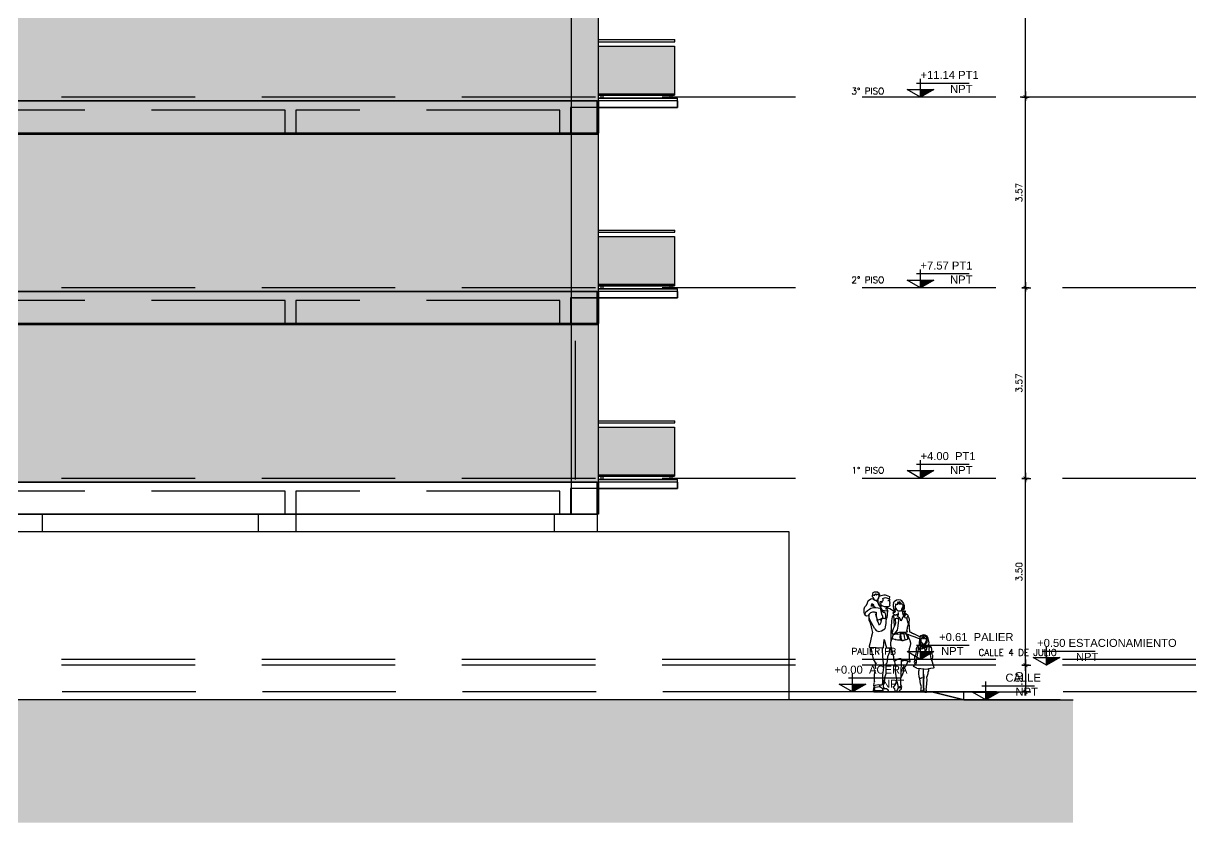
# Model space of a CAD drawing. Header units: metres. Extents: x 126 to 596, y -539 to -70.
# Drawn here: x 207.87 to 229.85, y -399.54 to -384.57 of the extents above; entities that cross this region are included whole.
import ezdxf
from ezdxf.enums import TextEntityAlignment as Align

# ---------------------------------------------------------------- set-up
doc = ezdxf.new("R2010")
doc.units = ezdxf.units.M
doc.header["$LTSCALE"] = 10
for name, pattern in [('CENTRO', [2, 1.25, -0.25, 0.25, -0.25]), ('DASHED2', [0.375, 0.25, -0.125]), ('HIDDEN', [0.375, 0.25, -0.125])]:
    doc.linetypes.add(name, pattern=pattern)
for name, color, linetype in [('-SAN 8', 8, 'CENTRO'), ('01', 1, 'Continuous'), ('02', 2, 'Continuous'), ('3', 3, 'Continuous'), ('A- Estructura', 5, 'Continuous'), ('A-Aberturas', 2, 'Continuous'), ('A-Autos', 254, 'Continuous'), ('A-Mampostería', 6, 'Continuous'), ('A-NIVELES', 1, 'Continuous'), ('A-Pisos', 1, 'Continuous'), ('Dr Ejes en bloque', 4, 'Continuous'), ('Fachada 02', 2, 'Continuous'), ('PISO', 251, 'Continuous'), ('Proyeccion', 1, 'HIDDEN'), ('TCOTA', 1, 'Continuous'), ('Texto', 3, 'Continuous')]:
    doc.layers.add(name, color=color, linetype=linetype)
doc.layers.add('M1-Muro Común 20', color=12, linetype='Continuous', transparency=0.5)
doc.styles.add('Arial', font='arial.ttf')
doc.styles.add('COTAS', font='ROMANS.shx', dxfattribs={"width": 0.7})
doc.styles.add('T12', font='romans.shx', dxfattribs={"height": 0.12})
doc.dimstyles.new('DIM50', dxfattribs={"dimtxt": 0.12, "dimasz": 0.07, "dimexe": 0.1, "dimexo": 0.05, "dimgap": 0.06, "dimtad": 1, "dimzin": 4, "dimdsep": 46, "dimtxsty": 'T12', "dimblk1": 'COTA1', "dimblk2": 'COTA1', "dimsah": 1, "dimcen": 0.07, "dimclrt": 3, "dimadec": 0, "dimazin": 0, "dimtfac": 1, "dimtmove": 2, "dimatfit": 0, "dimldrblk": 'COTA1', "dimfxl": 1, "dimtolj": 1, "dimtzin": 4, "dimarcsym": 0})

# ---------------------------------------------------------------- blocks, each defined once
blk = doc.blocks.new('NivelGen')
blk.add_hatch(color=256).paths.add_polyline_path([(0.251, 0.145), (0, 0.145), (0, 0)])
for p, q in [((-0.077, 0.266), (0.913, 0.266)), ((0, 0), (0, 0.343))]:
    blk.add_line(p, q)
at = {"const_width": 0.01}
blk.add_lwpolyline([(-0.251, 0.145), (0, 0), (0.251, 0.145)], dxfattribs=at)
blk.add_lwpolyline([(0, 0), (-0.251, 0.145), (0.251, 0.145), (0, 0)])
at = {"style": 'COTAS', "width": 0.7}
for tag, p in [('NIVEL', (0.973, 0.365)), ('NPT.INT', (0.973, 0.048))]:
    blk.add_attdef(tag, text='', height=0.2, dxfattribs=at).set_placement(p, align=Align.RIGHT)
blk = doc.blocks.new('fachada 3')
at = {"layer": 'M1-Muro Común 20', "transparency": 33554559}
h = blk.add_hatch(color=8, dxfattribs=at)
h.dxf.hatch_style = 1
h.paths.add_polyline_path([(70.731, -362.455), (63.461, -362.455), (63.461, -366.025), (63.481, -366.025), (70.731, -366.025)])
at = {"layer": 'M1-Muro Común 20', "transparency": 33554687}
h = blk.add_hatch(color=8, dxfattribs=at)
h.dxf.hatch_style = 1
h.paths.add_polyline_path([(73.651, -362.455), (70.731, -362.455), (70.731, -366.025), (73.651, -366.025)])
at = {"layer": 'M1-Muro Común 20', "transparency": 33554559}
h = blk.add_hatch(color=8, dxfattribs=at)
h.dxf.hatch_style = 1
h.paths.add_polyline_path([(77.166, -362.455), (73.651, -362.455), (73.651, -366.025), (77.166, -366.025)])
at = {"layer": 'M1-Muro Común 20', "transparency": 33554687}
h = blk.add_hatch(color=8, dxfattribs=at)
h.dxf.hatch_style = 1
h.paths.add_polyline_path([(88.301, -362.455), (77.166, -362.455), (77.166, -366.025), (88.282, -366.025), (88.301, -366.025)])
at = {"layer": 'M1-Muro Común 20', "transparency": 33554460}
h = blk.add_hatch(color=141, dxfattribs=at)
h.dxf.hatch_style = 1
h.paths.add_polyline_path([(89.726, -365.895), (88.301, -365.894), (88.301, -364.995), (89.726, -364.995)])
at = {"layer": '01'}
for p, q in [((63.461, -363.055, 0), (88.301, -363.055, 0)), ((63.461, -363.075, 0), (88.301, -363.075, 0)), ((76.281, -363.805, 0), (77.081, -363.805, 0)), ((76.331, -363.855, 0), (77.031, -363.855, 0)), ((77.031, -363.855, 0), (76.331, -364.824, 0)), ((76.331, -364.824, 0), (77.031, -365.955, 0))]:
    blk.add_line(p, q, dxfattribs=at)
at = {"layer": '01', "elevation": 0}
for points in [[(76.281, -363.805), (76.281, -365.975)], [(76.331, -363.855), (76.331, -365.975)], [(77.031, -363.855), (77.031, -365.975)], [(77.081, -363.805), (77.081, -365.975)]]:
    blk.add_lwpolyline(points, dxfattribs=at)
at = {"layer": '02'}
for p, q in [((70.731, -362.455, 0), (70.731, -366.025, 0)), ((76.211, -364.875, 0), (73.651, -364.875, 0)), ((76.211, -364.915, 0), (73.651, -364.915, 0)), ((76.166, -366.145, 0), (73.651, -366.145, 0))]:
    blk.add_line(p, q, dxfattribs=at)
blk.add_lwpolyline([(70.731, -366.025), (70.731, -362.455)], dxfattribs=at)
at = {"layer": '02', "elevation": 0}
for points in [[(73.651, -366.025), (73.651, -362.455)], [(63.961, -366.625), (63.961, -363.055)], [(77.166, -366.625), (77.166, -363.055)], [(87.801, -366.625), (87.801, -363.055)], [(77.166, -366.145), (76.166, -366.145), (76.166, -366.025), (77.166, -366.025)], [(76.281, -366.025), (76.281, -366.195)], [(76.331, -366.025), (76.331, -366.025)], [(76.331, -366.145), (76.331, -366.195)], [(77.031, -366.025), (77.031, -366.025)], [(77.031, -366.145), (77.031, -366.195)], [(77.081, -366.025), (77.081, -366.025)], [(77.081, -366.145), (77.081, -366.195)]]:
    blk.add_lwpolyline(points, dxfattribs=at)
blk.add_lwpolyline([(73.651, -366.145), (76.166, -366.145), (76.166, -366.025), (73.651, -366.025)], close=True, dxfattribs=at)
at = {"layer": 'A-Aberturas', "color": 253, "elevation": 0}
for points in [[(77.166, -364.915), (76.211, -364.915), (76.211, -364.875)], [(77.166, -364.875), (76.211, -364.875)], [(88.301, -364.915), (89.736, -364.915), (89.736, -364.875)], [(88.301, -364.875), (89.736, -364.875)], [(77.166, -365.895), (76.211, -365.895), (76.211, -365.935)], [(88.301, -365.895), (89.726, -365.895), (89.726, -365.915)], [(88.301, -365.915), (89.726, -365.915)], [(88.391, -365.975), (88.391, -365.915), (88.351, -365.915)], [(88.351, -365.975), (88.351, -365.915)], [(89.646, -365.975), (89.646, -365.915), (89.686, -365.915)], [(89.686, -365.975), (89.686, -365.915)], [(77.166, -365.935), (76.211, -365.935)], [(76.301, -365.975), (76.301, -365.935), (76.261, -365.935)], [(76.261, -365.975), (76.261, -365.935)], [(77.076, -365.975), (77.076, -365.935), (77.116, -365.935)], [(77.116, -365.975), (77.116, -365.935)]]:
    blk.add_lwpolyline(points, dxfattribs=at)
for points in [[(76.221, -365.895), (76.241, -365.895), (76.241, -364.915), (76.221, -364.915)], [(76.301, -365.895), (76.321, -365.895), (76.321, -364.915), (76.301, -364.915)], [(76.381, -365.895), (76.401, -365.895), (76.401, -364.915), (76.381, -364.915)], [(76.461, -365.895), (76.481, -365.895), (76.481, -364.915), (76.461, -364.915)], [(76.541, -365.895), (76.561, -365.895), (76.561, -364.915), (76.541, -364.915)], [(76.621, -365.895), (76.641, -365.895), (76.641, -364.915), (76.621, -364.915)], [(76.701, -365.895), (76.721, -365.895), (76.721, -364.915), (76.701, -364.915)], [(76.781, -365.895), (76.801, -365.895), (76.801, -364.915), (76.781, -364.915)], [(76.861, -365.895), (76.881, -365.895), (76.881, -364.915), (76.861, -364.915)], [(76.941, -365.895), (76.961, -365.895), (76.961, -364.915), (76.941, -364.915)], [(77.021, -365.895), (77.041, -365.895), (77.041, -364.915), (77.021, -364.915)], [(77.101, -365.895), (77.121, -365.895), (77.121, -364.915), (77.101, -364.915)], [(89.726, -365.895), (88.301, -365.894), (88.301, -364.995), (89.726, -364.995)]]:
    blk.add_lwpolyline(points, close=True, dxfattribs=at)
at = {"layer": 'A-Pisos'}
for p, q in [((63.461, -366.625, 0), (63.461, -363.055, 0)), ((88.301, -366.625, 0), (88.301, -363.055, 0)), ((63.481, -366.025, 0), (63.461, -366.025, 0))]:
    blk.add_line(p, q, dxfattribs=at)
at = {"layer": 'A-Pisos', "elevation": 0}
for points in [[(63.461, -366.025), (88.301, -366.025), (88.301, -366.625), (63.461, -366.625)], [(63.481, -366.625), (88.282, -366.625), (88.282, -366.025), (63.481, -366.025)]]:
    blk.add_lwpolyline(points, close=True, dxfattribs=at)
at = {"layer": 'Fachada 02', "color": 253}
for p, q in [((76.166, -366.025, 0), (76.166, -365.975, 0)), ((77.166, -365.975, 0), (76.166, -365.975, 0)), ((76.166, -365.975, 0), (77.166, -365.975, 0)), ((76.166, -366.025, 0), (76.166, -366.145, 0)), ((77.166, -366.145, 0), (76.166, -366.145, 0)), ((76.166, -366.145, 0), (77.166, -366.145, 0)), ((88.301, -365.975, 0), (89.781, -365.975, 0)), ((89.781, -365.975, 0), (88.301, -365.975, 0)), ((88.301, -366.145, 0), (89.781, -366.145, 0)), ((89.781, -366.145, 0), (88.301, -366.145, 0)), ((89.781, -366.025, 0), (89.781, -365.975, 0)), ((89.781, -366.025, 0), (89.781, -366.145, 0))]:
    blk.add_line(p, q, dxfattribs=at)
at = {"layer": 'Fachada 02', "color": 253, "linetype": 'DASHED2', "elevation": 0}
for points in [[(76.166, -366.145), (76.166, -366.025), (77.166, -366.025)], [(89.781, -366.145), (89.781, -366.025), (88.301, -366.025)]]:
    blk.add_lwpolyline(points, dxfattribs=at)
at = {"layer": 'Proyeccion', "elevation": 0}
blk.add_lwpolyline([(63.481, -366.025), (88.281, -366.025), (88.28, -366.145), (87.78, -366.145), (87.78, -366.625), (87.58, -366.625), (87.58, -366.195), (82.631, -366.195), (82.631, -366.625), (82.431, -366.625), (82.431, -366.195), (77.38, -366.195), (77.38, -366.625), (77.18, -366.625), (77.18, -366.195), (73.63, -366.195), (73.63, -366.625), (73.43, -366.625), (73.43, -366.195), (70.93, -366.195), (70.93, -366.625), (70.73, -366.625), (70.73, -366.195), (64.18, -366.195), (64.18, -366.625), (63.98, -366.625), (63.98, -366.145), (63.481, -366.145), (63.481, -366.025), (64.18, -366.025)], dxfattribs=at)
blk = doc.blocks.new('COTA1')
for p, q in [((-1.5, 0), (1, 0)), ((0, 1), (0, -1))]:
    blk.add_line(p, q)
at = {"const_width": 0.2}
blk.add_lwpolyline([(-0.5, -0.5), (0.5, 0.5)], dxfattribs=at)
blk = doc.blocks.new('*D64')
at = {"layer": 'Defpoints', "color": 0, "transparency": 16777216}
for p in [(568.96, -294.214), (568.96, -294.214), (568.96, -297.714)]:
    blk.add_point(p, dxfattribs=at)
at = {"layer": 'TCOTA', "color": 0, "lineweight": -2, "transparency": 16777216}
for p, q in [((568.96, -297.644), (568.96, -294.284)), ((569.01, -294.214), (569.06, -294.214)), ((569.01, -297.714), (569.06, -297.714))]:
    blk.add_line(p, q, dxfattribs=at)
at = {"layer": 'TCOTA', "color": 0, "lineweight": -2, "transparency": 16777216, "xscale": 0.07, "yscale": 0.07, "zscale": 0.07}
for p, rotation in [((568.96, -294.214), 90), ((568.96, -297.714), 270)]:
    blk.add_blockref('COTA1', p, dxfattribs=dict(at, rotation=rotation))
at = {"layer": 'TCOTA', "color": 3, "transparency": 16777216, "insert": (568.84, -295.964), "char_height": 0.12, "attachment_point": 5, "rotation": 90, "style": 'T12'}
blk.add_mtext('\\A1;3.50', dxfattribs=at)
blk = doc.blocks.new('*D65')
at = {"layer": 'Defpoints', "color": 0, "transparency": 16777216}
for p in [(568.96, -290.644), (568.96, -290.644), (568.96, -294.214)]:
    blk.add_point(p, dxfattribs=at)
at = {"layer": 'TCOTA', "color": 0, "lineweight": -2, "transparency": 16777216}
for p, q in [((568.96, -294.144), (568.96, -290.714)), ((569.01, -290.644), (569.06, -290.644)), ((569.01, -294.214), (569.06, -294.214))]:
    blk.add_line(p, q, dxfattribs=at)
at = {"layer": 'TCOTA', "color": 0, "lineweight": -2, "transparency": 16777216, "xscale": 0.07, "yscale": 0.07, "zscale": 0.07}
for p, rotation in [((568.96, -290.644), 90), ((568.96, -294.214), 270)]:
    blk.add_blockref('COTA1', p, dxfattribs=dict(at, rotation=rotation))
at = {"layer": 'TCOTA', "color": 3, "transparency": 16777216, "insert": (568.84, -292.429), "char_height": 0.12, "attachment_point": 5, "rotation": 90, "style": 'T12'}
blk.add_mtext('\\A1;3.57', dxfattribs=at)
blk = doc.blocks.new('*D66')
at = {"layer": 'Defpoints', "color": 0, "transparency": 16777216}
for p in [(568.96, -287.074), (570.313, -287.074), (568.96, -290.644)]:
    blk.add_point(p, dxfattribs=at)
at = {"layer": 'TCOTA', "color": 0, "lineweight": -2, "transparency": 16777216}
for p, q in [((570.263, -287.074), (568.86, -287.074)), ((568.96, -290.574), (568.96, -287.144)), ((569.01, -290.644), (569.06, -290.644))]:
    blk.add_line(p, q, dxfattribs=at)
at = {"layer": 'TCOTA', "color": 0, "lineweight": -2, "transparency": 16777216, "xscale": 0.07, "yscale": 0.07, "zscale": 0.07}
for p, rotation in [((568.96, -287.074), 90), ((568.96, -290.644), 270)]:
    blk.add_blockref('COTA1', p, dxfattribs=dict(at, rotation=rotation))
at = {"layer": 'TCOTA', "color": 3, "transparency": 16777216, "insert": (568.84, -288.859), "char_height": 0.12, "attachment_point": 5, "rotation": 90, "style": 'T12'}
blk.add_mtext('\\A1;3.57', dxfattribs=at)
blk = doc.blocks.new('*D68')
at = {"layer": 'Defpoints', "color": 0, "transparency": 16777216}
for p in [(568.96, -283.504), (570.313, -283.504), (570.313, -287.074)]:
    blk.add_point(p, dxfattribs=at)
at = {"layer": 'TCOTA', "color": 0, "lineweight": -2, "transparency": 16777216}
for p, q in [((570.263, -283.504), (568.86, -283.504)), ((568.96, -287.004), (568.96, -283.574)), ((570.263, -287.074), (568.86, -287.074))]:
    blk.add_line(p, q, dxfattribs=at)
at = {"layer": 'TCOTA', "color": 0, "lineweight": -2, "transparency": 16777216, "xscale": 0.07, "yscale": 0.07, "zscale": 0.07}
for p, rotation in [((568.96, -283.504), 90), ((568.96, -287.074), 270)]:
    blk.add_blockref('COTA1', p, dxfattribs=dict(at, rotation=rotation))
at = {"layer": 'TCOTA', "color": 3, "transparency": 16777216, "insert": (568.84, -285.289), "char_height": 0.12, "attachment_point": 5, "rotation": 90, "style": 'T12'}
blk.add_mtext('\\A1;3.57', dxfattribs=at)
blk = doc.blocks.new('*D63')
at = {"layer": 'Defpoints', "color": 0, "transparency": 16777216}
for p in [(568.96, -297.714), (566.069, -298.214), (568.96, -298.214)]:
    blk.add_point(p, dxfattribs=at)
at = {"layer": 'TCOTA', "color": 0, "lineweight": -2, "transparency": 16777216}
for p, q in [((568.96, -297.784), (568.96, -298.144)), ((569.01, -297.714), (569.06, -297.714)), ((566.119, -298.214), (569.06, -298.214))]:
    blk.add_line(p, q, dxfattribs=at)
at = {"layer": 'TCOTA', "color": 0, "lineweight": -2, "transparency": 16777216, "xscale": 0.07, "yscale": 0.07, "zscale": 0.07}
for p, rotation in [((568.96, -297.714), 90), ((568.96, -298.214), 270)]:
    blk.add_blockref('COTA1', p, dxfattribs=dict(at, rotation=rotation))
at = {"layer": 'TCOTA', "color": 3, "transparency": 16777216, "insert": (568.84, -297.964), "char_height": 0.12, "attachment_point": 5, "rotation": 90, "style": 'T12'}
blk.add_mtext('\\A1;.50', dxfattribs=at)
blk = doc.blocks.new('Monos1')
for points in [[(-0.49, 1.789), (-0.491, 1.814), (-0.484, 1.824), (-0.483, 1.841), (-0.478, 1.862), (-0.466, 1.872), (-0.451, 1.877), (-0.437, 1.879), (-0.413, 1.875), (-0.398, 1.876), (-0.389, 1.872), (-0.373, 1.857), (-0.369, 1.842), (-0.361, 1.833), (-0.366, 1.807), (-0.371, 1.799)], [(-0.464, 1.745), (-0.467, 1.751), (-0.471, 1.756), (-0.475, 1.765), (-0.478, 1.772), (-0.48, 1.771), (-0.484, 1.772), (-0.488, 1.784), (-0.49, 1.801), (-0.486, 1.811), (-0.478, 1.812), (-0.473, 1.809), (-0.474, 1.807), (-0.468, 1.816), (-0.444, 1.816), (-0.444, 1.828), (-0.44, 1.837), (-0.434, 1.839), (-0.432, 1.822), (-0.428, 1.838), (-0.418, 1.815), (-0.408, 1.822), (-0.411, 1.836), (-0.387, 1.835), (-0.386, 1.834), (-0.382, 1.826), (-0.374, 1.815), (-0.373, 1.808), (-0.371, 1.802)], [(-0.486, 1.74), (-0.474, 1.762)], [(-0.379, 1.653), (-0.385, 1.704), (-0.382, 1.751), (-0.359, 1.795), (-0.328, 1.81), (-0.28, 1.818), (-0.253, 1.818), (-0.232, 1.813), (-0.175, 1.791), (-0.175, 1.775), (-0.178, 1.751), (-0.173, 1.738), (-0.166, 1.728), (-0.181, 1.716), (-0.196, 1.708), (-0.205, 1.708)], [(-0.361, 1.79), (-0.361, 1.79)], [(-0.175, 1.71), (-0.17, 1.689), (-0.163, 1.671), (-0.16, 1.664), (-0.17, 1.659), (-0.173, 1.656), (-0.173, 1.653), (-0.171, 1.65), (-0.175, 1.648), (-0.171, 1.646), (-0.173, 1.642), (-0.175, 1.639), (-0.167, 1.625), (-0.17, 1.606), (-0.198, 1.595), (-0.23, 1.595), (-0.268, 1.595), (-0.31, 1.612), (-0.322, 1.621), (-0.329, 1.635), (-0.329, 1.644), (-0.333, 1.646), (-0.335, 1.646), (-0.346, 1.658), (-0.348, 1.673), (-0.349, 1.689), (-0.339, 1.693), (-0.329, 1.697), (-0.322, 1.693), (-0.321, 1.687), (-0.325, 1.679), (-0.316, 1.679), (-0.308, 1.685), (-0.312, 1.691), (-0.312, 1.7), (-0.3, 1.708), (-0.293, 1.713), (-0.293, 1.734), (-0.297, 1.752), (-0.284, 1.76), (-0.264, 1.764), (-0.244, 1.773), (-0.211, 1.76), (-0.185, 1.749), (-0.175, 1.753)], [(-0.62, 1.439), (-0.64, 1.457), (-0.647, 1.502), (-0.647, 1.556), (-0.636, 1.595), (-0.607, 1.622), (-0.586, 1.664), (-0.58, 1.699)], [(-0.636, 1.446), (-0.6, 1.43), (-0.568, 1.436), (-0.554, 1.461), (-0.545, 1.467), (-0.52, 1.489), (-0.484, 1.5), (-0.461, 1.5), (-0.439, 1.498), (-0.425, 1.495), (-0.425, 1.464), (-0.421, 1.428), (-0.414, 1.394), (-0.397, 1.346), (-0.394, 1.346), (-0.365, 1.359), (-0.334, 1.371), (-0.3, 1.39), (-0.294, 1.418), (-0.318, 1.456), (-0.326, 1.524), (-0.34, 1.563), (-0.387, 1.574), (-0.478, 1.576), (-0.52, 1.565), (-0.548, 1.549), (-0.583, 1.524), (-0.593, 1.515), (-0.622, 1.489), (-0.636, 1.467), (-0.636, 1.442)], [(-0.397, 1.69), (-0.421, 1.707), (-0.435, 1.715), (-0.456, 1.721), (-0.467, 1.726), (-0.475, 1.735), (-0.478, 1.738), (-0.503, 1.743), (-0.523, 1.737), (-0.545, 1.724), (-0.576, 1.704), (-0.58, 1.699)], [(-0.435, 1.576), (-0.463, 1.602), (-0.468, 1.627), (-0.491, 1.643), (-0.509, 1.645), (-0.514, 1.64), (-0.481, 1.625), (-0.479, 1.622), (-0.52, 1.617), (-0.486, 1.612), (-0.458, 1.61)], [(-0.404, 1.72), (-0.402, 1.695)], [(-0.397, 1.69), (-0.369, 1.63), (-0.333, 1.584), (-0.308, 1.528), (-0.308, 1.525), (-0.326, 1.52)], [(-0.38, 1.653), (-0.35, 1.62), (-0.329, 1.61), (-0.316, 1.616)], [(-0.355, 1.612), (-0.352, 1.625)], [(-0.313, 1.54), (-0.293, 1.53), (-0.263, 1.526), (-0.231, 1.519), (-0.219, 1.516)], [(-0.229, 1.589), (-0.24, 1.558), (-0.249, 1.544)], [(-0.229, 1.58), (-0.21, 1.529), (-0.225, 1.381)], [(-0.226, 1.585), (-0.193, 1.573), (-0.168, 1.565), (-0.135, 1.547), (-0.113, 1.536), (-0.088, 1.524), (-0.079, 1.52)], [(-0.099, 1.662), (-0.106, 1.639), (-0.102, 1.604), (-0.099, 1.565), (-0.08, 1.515), (-0.065, 1.507), (-0.072, 1.49), (-0.084, 1.489), (-0.099, 1.494), (-0.102, 1.501), (-0.108, 1.489), (-0.102, 1.47), (-0.075, 1.444), (-0.056, 1.437)], [(-0.099, 1.662), (-0.085, 1.696), (-0.039, 1.726), (-0.001, 1.735), (0.035, 1.727), (0.047, 1.712), (0.071, 1.684), (0.092, 1.651), (0.1, 1.623), (0.102, 1.609)], [(0.052, 1.654), (0.048, 1.655), (0.039, 1.663), (0.032, 1.673), (0.027, 1.682), (0.015, 1.696), (0.016, 1.675), (0.023, 1.653), (0.034, 1.645), (0.018, 1.644), (0.007, 1.645), (0.002, 1.663), (-0.006, 1.685), (-0.003, 1.658), (-0.015, 1.69), (-0.02, 1.661), (-0.018, 1.649), (-0.021, 1.642), (-0.048, 1.641), (-0.059, 1.643), (-0.059, 1.643), (-0.062, 1.619), (-0.069, 1.597), (-0.067, 1.578), (-0.065, 1.556), (-0.059, 1.534), (-0.057, 1.528)], [(0.052, 1.654), (0.062, 1.649), (0.068, 1.646), (0.073, 1.635), (0.082, 1.622), (0.083, 1.608), (0.085, 1.591), (0.086, 1.573), (0.079, 1.563)], [(0.057, 1.55), (0.062, 1.53), (0.065, 1.506), (0.069, 1.485), (0.076, 1.463), (0.08, 1.443)], [(0.102, 1.609), (0.104, 1.594), (0.105, 1.577), (0.101, 1.566), (0.09, 1.545), (0.085, 1.525), (0.09, 1.51), (0.102, 1.51), (0.117, 1.518), (0.122, 1.52), (0.123, 1.512), (0.122, 1.499), (0.112, 1.483), (0.098, 1.465), (0.087, 1.452), (0.078, 1.451)], [(-0.55, 1.464), (-0.56, 1.436), (-0.562, 1.389), (-0.562, 1.348), (-0.536, 1.299), (-0.523, 1.254), (-0.508, 1.192), (-0.489, 1.113), (-0.509, 1.044), (-0.538, 0.9), (-0.555, 0.861), (-0.555, 0.84), (-0.285, 0.826), (-0.272, 0.987), (-0.226, 0.826), (-0.14, 0.835)], [(-0.446, 1.186), (-0.541, 1.354), (-0.549, 1.373), (-0.556, 1.4)], [(-0.474, 1.5), (-0.458, 1.497)], [(-0.442, 1.472), (-0.434, 1.46), (-0.421, 1.416), (-0.41, 1.379), (-0.407, 1.344), (-0.392, 1.315), (-0.372, 1.266), (-0.369, 1.261)], [(-0.369, 1.261), (-0.35, 1.269), (-0.331, 1.308), (-0.316, 1.368), (-0.316, 1.37)], [(-0.325, 1.333), (-0.342, 1.368)], [(-0.3, 1.5), (-0.311, 1.5), (-0.318, 1.502)], [(-0.246, 1.376), (-0.242, 1.399), (-0.24, 1.437), (-0.244, 1.466), (-0.261, 1.488), (-0.282, 1.493), (-0.303, 1.501), (-0.301, 1.511), (-0.315, 1.524)], [(-0.315, 1.381), (-0.297, 1.384), (-0.289, 1.383), (-0.272, 1.382), (-0.257, 1.38), (-0.242, 1.376), (-0.236, 1.372)], [(-0.237, 1.373), (-0.243, 1.323), (-0.242, 1.284), (-0.253, 1.224), (-0.261, 1.183), (-0.261, 1.182)], [(-0.009, 1.459), (-0.064, 1.439), (-0.09, 1.436), (-0.116, 1.424), (-0.125, 1.407), (-0.136, 1.332), (-0.142, 1.213), (-0.142, 1.146), (-0.13, 1.129), (-0.119, 1.091), (-0.099, 1.077), (-0.078, 1.088), (-0.049, 1.129), (-0.023, 1.161), (-0.009, 1.233), (-0.003, 1.303), (0.003, 1.332), (0.003, 1.361), (-0.009, 1.375), (-0.029, 1.375), (-0.049, 1.378), (-0.064, 1.372), (-0.064, 1.355), (-0.064, 1.337), (-0.058, 1.3), (-0.058, 1.291), (-0.073, 1.253), (-0.084, 1.222), (-0.104, 1.181), (-0.116, 1.149), (-0.116, 1.129)], [(-0.078, 1.236), (-0.078, 1.268), (-0.084, 1.3), (-0.084, 1.323), (-0.084, 1.34), (-0.084, 1.363), (-0.084, 1.381), (-0.09, 1.404), (-0.09, 1.421), (-0.093, 1.43)], [(0.09, 1.45), (0.09, 1.424), (0.069, 1.395), (0.058, 1.361), (0.043, 1.335), (0.038, 1.343), (0.032, 1.366), (0.017, 1.387), (-0.003, 1.401), (-0.015, 1.413), (-0.023, 1.421), (-0.023, 1.436), (-0.023, 1.45)], [(-0.007, 1.515), (-0.007, 1.506)], [(-0.007, 1.492), (-0.007, 1.436)], [(0.087, 1.453), (0.107, 1.439), (0.121, 1.435)], [(0.155, 1.444), (0.139, 1.466), (0.097, 1.467)], [(0.118, 1.451), (0.098, 1.449), (0.116, 1.437), (0.122, 1.435), (0.118, 1.419), (0.104, 1.419), (0.118, 1.399), (0.134, 1.393), (0.158, 1.391), (0.168, 1.401), (0.176, 1.423), (0.176, 1.433), (0.166, 1.447), (0.118, 1.451)], [(0.151, 1.395), (0.152, 1.391), (0.153, 1.386), (0.153, 1.382), (0.153, 1.377), (0.154, 1.372), (0.154, 1.367), (0.155, 1.362), (0.155, 1.357), (0.156, 1.351), (0.157, 1.346), (0.158, 1.341), (0.159, 1.336), (0.161, 1.331), (0.162, 1.326), (0.164, 1.321), (0.166, 1.316), (0.167, 1.312), (0.168, 1.308), (0.17, 1.304), (0.171, 1.301), (0.172, 1.298), (0.173, 1.295), (0.174, 1.292), (0.175, 1.289), (0.175, 1.287), (0.176, 1.285), (0.176, 1.283), (0.176, 1.281), (0.176, 1.28), (0.177, 1.278), (0.176, 1.276), (0.176, 1.274), (0.176, 1.272), (0.176, 1.27), (0.176, 1.268), (0.175, 1.266), (0.175, 1.263), (0.175, 1.261), (0.174, 1.258), (0.173, 1.255), (0.172, 1.252), (0.171, 1.249), (0.17, 1.246), (0.169, 1.242), (0.168, 1.239), (0.167, 1.235), (0.165, 1.232), (0.164, 1.229), (0.163, 1.225), (0.162, 1.222), (0.161, 1.219), (0.16, 1.216), (0.159, 1.212), (0.159, 1.209), (0.158, 1.205), (0.157, 1.201), (0.157, 1.197), (0.156, 1.192), (0.156, 1.187), (0.155, 1.182), (0.155, 1.176), (0.154, 1.171), (0.154, 1.165), (0.153, 1.16), (0.153, 1.154), (0.152, 1.149), (0.151, 1.144), (0.15, 1.14), (0.15, 1.136), (0.149, 1.132), (0.149, 1.129), (0.148, 1.127), (0.149, 1.125)], [(0.174, 1.417), (0.177, 1.416), (0.191, 1.392), (0.197, 1.361), (0.191, 1.303), (0.2, 1.129)], [(-0.446, 1.186), (-0.419, 1.152)], [(-0.419, 1.152), (-0.379, 1.137), (-0.325, 1.146), (-0.288, 1.168), (-0.261, 1.182)], [(-0.14, 0.987), (-0.138, 1.151)], [(-0.073, 1.099), (-0.094, 1.083), (-0.104, 1.069), (-0.115, 1.04), (-0.124, 1.007), (-0.114, 1.003)], [(-0.069, 1.111), (-0.073, 1.099), (-0.054, 1.091), (-0.018, 1.085), (0.021, 1.088)], [(-0.068, 1.113), (-0.042, 1.112), (-0.015, 1.112)], [(0.149, 1.16), (0.156, 1.129), (0.154, 1.121), (0.127, 1.115), (0.11, 1.115), (0.084, 1.118), (0.012, 1.115), (-0.015, 1.112), (-0.019, 1.111)], [(0.13, 1.115), (0.13, 1.1), (0.139, 1.086), (0.159, 1.04), (0.172, 0.999)], [(0.13, 1.1), (0.141, 1.095), (0.156, 1.087), (0.17, 1.059), (0.186, 1.021), (0.188, 1.01), (0.173, 1.005)], [(0.2, 1.129), (0.225, 1.12), (0.258, 1.103), (0.281, 1.092)], [(-0.12, 1.005), (-0.124, 0.998), (-0.127, 0.99), (-0.131, 0.983), (-0.134, 0.976), (-0.138, 0.969), (-0.141, 0.963), (-0.143, 0.957), (-0.145, 0.952), (-0.147, 0.947), (-0.149, 0.944), (-0.15, 0.94), (-0.152, 0.937), (-0.153, 0.935), (-0.153, 0.932), (-0.154, 0.93), (-0.155, 0.928), (-0.155, 0.925), (-0.155, 0.923), (-0.156, 0.92), (-0.156, 0.917), (-0.156, 0.914), (-0.156, 0.909), (-0.155, 0.905), (-0.155, 0.9), (-0.154, 0.893), (-0.153, 0.887), (-0.152, 0.88), (-0.151, 0.872), (-0.149, 0.864), (-0.148, 0.856), (-0.146, 0.848), (-0.144, 0.84), (-0.143, 0.833), (-0.141, 0.825), (-0.14, 0.818), (-0.138, 0.81), (-0.136, 0.803), (-0.134, 0.795), (-0.132, 0.787), (-0.13, 0.779), (-0.128, 0.771), (-0.126, 0.763), (-0.123, 0.754), (-0.121, 0.745), (-0.118, 0.737), (-0.116, 0.728), (-0.113, 0.72), (-0.111, 0.712), (-0.109, 0.704), (-0.107, 0.697), (-0.104, 0.69), (-0.103, 0.683), (-0.101, 0.677), (-0.099, 0.671), (-0.098, 0.666), (-0.097, 0.661), (-0.096, 0.656), (-0.096, 0.651), (-0.096, 0.647), (-0.095, 0.643), (-0.095, 0.639), (-0.095, 0.634), (-0.095, 0.63), (-0.094, 0.625), (-0.094, 0.619), (-0.093, 0.614), (-0.092, 0.608), (-0.091, 0.602), (-0.09, 0.597), (-0.089, 0.591), (-0.088, 0.587), (-0.086, 0.583), (-0.085, 0.58), (-0.084, 0.577), (-0.083, 0.576), (-0.082, 0.575), (-0.081, 0.575), (-0.08, 0.575), (-0.079, 0.575), (-0.077, 0.576), (-0.076, 0.577), (-0.074, 0.578), (-0.072, 0.579), (-0.07, 0.581), (-0.067, 0.583), (-0.065, 0.585), (-0.063, 0.587), (-0.06, 0.589), (-0.058, 0.591), (-0.055, 0.594), (-0.053, 0.596), (-0.05, 0.599), (-0.047, 0.601), (-0.044, 0.604), (-0.041, 0.606), (-0.038, 0.608), (-0.034, 0.61), (-0.03, 0.612), (-0.026, 0.614), (-0.022, 0.615), (-0.018, 0.617), (-0.013, 0.618), (-0.009, 0.619), (-0.005, 0.62), (-0.001, 0.621), (0.003, 0.622), (0.007, 0.623), (0.01, 0.624), (0.014, 0.625), (0.018, 0.625), (0.022, 0.626), (0.026, 0.626), (0.03, 0.626), (0.034, 0.627), (0.038, 0.627), (0.039, 0.627)], [(-0.144, 0.955), (-0.144, 0.976)], [(-0.114, 1.003), (-0.096, 0.994), (-0.067, 0.986), (-0.065, 0.988), (-0.057, 0.988), (-0.057, 0.981), (-0.023, 0.975), (0.013, 0.975), (0.034, 0.972), (0.034, 0.977), (0.044, 0.979), (0.046, 0.973), (0.058, 0.968), (0.087, 0.968), (0.097, 0.969)], [(-0.068, 1.078), (-0.07, 1.08), (-0.09, 1.085)], [(-0.09, 1.076), (-0.09, 1.08)], [(0.031, 0.972), (0.026, 1.053), (0.021, 1.053)], [(0.121, 0.983), (0.112, 1.035), (0.1, 1.093), (0.026, 1.088)], [(0.065, 1.088), (0.031, 1.085), (0.045, 0.978)], [(0.039, 0.627), (0.043, 0.623), (0.044, 0.622), (0.045, 0.62), (0.046, 0.617), (0.047, 0.614), (0.048, 0.61), (0.049, 0.606), (0.05, 0.602), (0.051, 0.598), (0.052, 0.594), (0.054, 0.591), (0.055, 0.588), (0.057, 0.586), (0.059, 0.585), (0.061, 0.584), (0.063, 0.584), (0.065, 0.585), (0.068, 0.586), (0.07, 0.587), (0.073, 0.588), (0.076, 0.589), (0.078, 0.59), (0.081, 0.591), (0.084, 0.592), (0.087, 0.592), (0.09, 0.593), (0.094, 0.594), (0.097, 0.595), (0.101, 0.595), (0.104, 0.595), (0.108, 0.596), (0.113, 0.595), (0.117, 0.595), (0.122, 0.595), (0.127, 0.594), (0.133, 0.593), (0.138, 0.592), (0.144, 0.591), (0.151, 0.589), (0.157, 0.587), (0.162, 0.586), (0.168, 0.584), (0.173, 0.582), (0.178, 0.58), (0.182, 0.578), (0.185, 0.577), (0.188, 0.575), (0.19, 0.574), (0.193, 0.572), (0.195, 0.571), (0.197, 0.57), (0.199, 0.569), (0.202, 0.568), (0.205, 0.568), (0.207, 0.567), (0.21, 0.567), (0.212, 0.568), (0.214, 0.568), (0.216, 0.569), (0.217, 0.571), (0.217, 0.573), (0.216, 0.576), (0.215, 0.579), (0.214, 0.583), (0.213, 0.587), (0.211, 0.591), (0.21, 0.595), (0.208, 0.6), (0.207, 0.604), (0.206, 0.609), (0.206, 0.614), (0.205, 0.619), (0.205, 0.625), (0.205, 0.63), (0.204, 0.636), (0.204, 0.643), (0.204, 0.65), (0.203, 0.657), (0.203, 0.665), (0.202, 0.673), (0.202, 0.681), (0.201, 0.689), (0.201, 0.698), (0.2, 0.707), (0.2, 0.716), (0.2, 0.724), (0.2, 0.733), (0.199, 0.742), (0.199, 0.75), (0.199, 0.758), (0.199, 0.765), (0.199, 0.772), (0.199, 0.778), (0.199, 0.784), (0.2, 0.789), (0.2, 0.794), (0.2, 0.799), (0.201, 0.804), (0.202, 0.809), (0.203, 0.814), (0.205, 0.819), (0.206, 0.825), (0.209, 0.831), (0.211, 0.837), (0.213, 0.844), (0.215, 0.851), (0.217, 0.858), (0.219, 0.865), (0.221, 0.872), (0.223, 0.88), (0.224, 0.887), (0.225, 0.894), (0.226, 0.902), (0.226, 0.909), (0.226, 0.916), (0.225, 0.924), (0.224, 0.931), (0.223, 0.938), (0.22, 0.946), (0.217, 0.955), (0.212, 0.965), (0.207, 0.978), (0.2, 0.992), (0.191, 1.01)], [(0.057, 0.969), (0.081, 0.971), (0.102, 0.973), (0.118, 0.975), (0.122, 0.977), (0.12, 0.983), (0.147, 0.983), (0.162, 0.988), (0.173, 1)], [(0.105, 1.093), (0.128, 1.098)], [(0.369, 1.003), (0.291, 1.032), (0.232, 1.053), (0.19, 1.069), (0.151, 1.085)], [(0.405, 1.046), (0.399, 1.039), (0.394, 1.036), (0.281, 1.092)], [(0.388, 0.996), (0.373, 1.001), (0.369, 1.003)], [(0.427, 0.857), (0.404, 0.87), (0.385, 0.869), (0.378, 0.873), (0.397, 0.878), (0.419, 0.885), (0.435, 0.886)], [(0.393, 0.956), (0.386, 0.933), (0.385, 0.908), (0.383, 0.888), (0.391, 0.876)], [(0.443, 1.063), (0.431, 1.059), (0.423, 1.047), (0.417, 1.036), (0.395, 1.025), (0.388, 0.998), (0.388, 0.969), (0.391, 0.948)], [(0.405, 1.046), (0.413, 1.056), (0.431, 1.06), (0.431, 1.059)], [(0.43, 1.005), (0.423, 1.001), (0.418, 0.999), (0.415, 0.99), (0.409, 0.979), (0.409, 0.969), (0.407, 0.956), (0.407, 0.942), (0.413, 0.934)], [(0.43, 1.005), (0.433, 1.006), (0.44, 1.013), (0.445, 1.021), (0.449, 1.028), (0.457, 1.039), (0.457, 1.023), (0.452, 1.006), (0.445, 1), (0.457, 1), (0.466, 1), (0.468, 1.015), (0.474, 1.032), (0.472, 1.011), (0.481, 1.036), (0.485, 1.014), (0.484, 1.004), (0.487, 1), (0.508, 1), (0.516, 1.001), (0.516, 1.001), (0.519, 0.984), (0.526, 0.967), (0.525, 0.952), (0.525, 0.935), (0.521, 0.918), (0.519, 0.913), (0.509, 0.902), (0.501, 0.894), (0.491, 0.894), (0.481, 0.894), (0.482, 0.883), (0.491, 0.867), (0.498, 0.861), (0.502, 0.859), (0.519, 0.861), (0.547, 0.867), (0.559, 0.876), (0.567, 0.896), (0.569, 0.921), (0.554, 1.001), (0.534, 1.044), (0.498, 1.064), (0.467, 1.07), (0.445, 1.064)], [(0.437, 0.913), (0.436, 0.901), (0.434, 0.876)], [(0.44, 1.056), (0.451, 1.057), (0.468, 1.057), (0.486, 1.056), (0.504, 1.048), (0.523, 1.027), (0.527, 1.01), (0.527, 0.993), (0.525, 0.982), (0.53, 0.992), (0.53, 1.005), (0.53, 1.025), (0.525, 1.039), (0.508, 1.054), (0.489, 1.062), (0.468, 1.068), (0.446, 1.064), (0.44, 1.056)], [(0.499, 0.916), (0.499, 0.894)], [(0.514, 0.837), (0.549, 0.849), (0.568, 0.865), (0.576, 0.862), (0.584, 0.865), (0.572, 0.876), (0.561, 0.884)], [(-0.426, 0.503), (-0.437, 0.553), (-0.47, 0.616), (-0.489, 0.705), (-0.509, 0.788), (-0.525, 0.838)], [(-0.312, 0.835), (-0.307, 0.777), (-0.296, 0.592), (-0.282, 0.495), (-0.282, 0.467), (-0.301, 0.318), (-0.301, 0.166), (-0.318, 0.127), (-0.34, 0.13), (-0.382, 0.132), (-0.44, 0.124), (-0.465, 0.108), (-0.459, 0.174), (-0.452, 0.18)], [(-0.163, 0.821), (-0.174, 0.746), (-0.207, 0.661), (-0.221, 0.539), (-0.238, 0.52), (-0.238, 0.442), (-0.238, 0.401), (-0.243, 0.343), (-0.263, 0.265), (-0.271, 0.16), (-0.282, 0.149), (-0.312, 0.132)], [(0.332, 0.821), (0.329, 0.803), (0.325, 0.762), (0.322, 0.711), (0.313, 0.694), (0.296, 0.656), (0.296, 0.644), (0.302, 0.589), (0.296, 0.586), (0.294, 0.58), (0.291, 0.561), (0.296, 0.539), (0.311, 0.53), (0.317, 0.53), (0.329, 0.534), (0.331, 0.542), (0.322, 0.552), (0.32, 0.56), (0.325, 0.561), (0.331, 0.556), (0.334, 0.56), (0.334, 0.569), (0.334, 0.578), (0.329, 0.587), (0.329, 0.594), (0.338, 0.608)], [(0.332, 0.821), (0.339, 0.834), (0.348, 0.849), (0.355, 0.855)], [(0.333, 0.579), (0.334, 0.58), (0.35, 0.691), (0.37, 0.805), (0.37, 0.844), (0.354, 0.856)], [(0.4, 0.87), (0.372, 0.864), (0.366, 0.863), (0.359, 0.859), (0.355, 0.859), (0.348, 0.858), (0.354, 0.856)], [(0.351, 0.858), (0.351, 0.859)], [(0.463, 0.852), (0.455, 0.856), (0.445, 0.857), (0.436, 0.858), (0.425, 0.856), (0.415, 0.85), (0.405, 0.849), (0.399, 0.847), (0.391, 0.837), (0.395, 0.824), (0.393, 0.814), (0.387, 0.804), (0.375, 0.798), (0.381, 0.795), (0.393, 0.794), (0.403, 0.794), (0.415, 0.8), (0.42, 0.81), (0.421, 0.812), (0.434, 0.818), (0.444, 0.816), (0.454, 0.816), (0.459, 0.829), (0.451, 0.831), (0.439, 0.834), (0.43, 0.832), (0.425, 0.832), (0.429, 0.837), (0.445, 0.836), (0.453, 0.835), (0.451, 0.84), (0.438, 0.844)], [(0.4, 0.87), (0.401, 0.87)], [(0.436, 0.879), (0.446, 0.866), (0.457, 0.858), (0.464, 0.854), (0.471, 0.863), (0.478, 0.865), (0.489, 0.87)], [(0.462, 0.849), (0.451, 0.849), (0.454, 0.841), (0.456, 0.828), (0.468, 0.823), (0.477, 0.828), (0.477, 0.839), (0.468, 0.853), (0.459, 0.849)], [(0.472, 0.853), (0.487, 0.861), (0.498, 0.858), (0.512, 0.855), (0.512, 0.848), (0.512, 0.832), (0.519, 0.82), (0.522, 0.804), (0.517, 0.794), (0.509, 0.773), (0.492, 0.758), (0.479, 0.753), (0.472, 0.757), (0.476, 0.757), (0.492, 0.762), (0.496, 0.776), (0.496, 0.788), (0.488, 0.805), (0.488, 0.813), (0.478, 0.82), (0.472, 0.824), (0.485, 0.831), (0.488, 0.824), (0.489, 0.82), (0.494, 0.829), (0.488, 0.834), (0.481, 0.836), (0.478, 0.837), (0.483, 0.848), (0.494, 0.844), (0.506, 0.842), (0.507, 0.83)], [(0.567, 0.865), (0.568, 0.863), (0.579, 0.861), (0.597, 0.856), (0.587, 0.837), (0.566, 0.814), (0.566, 0.8), (0.574, 0.748), (0.589, 0.701), (0.602, 0.63), (0.627, 0.563), (0.639, 0.521), (0.652, 0.483), (0.657, 0.456), (0.645, 0.447), (0.601, 0.443)], [(0.595, 0.851), (0.601, 0.848), (0.607, 0.845), (0.614, 0.796), (0.62, 0.721), (0.623, 0.707), (0.627, 0.703), (0.633, 0.689), (0.631, 0.651), (0.623, 0.604), (0.623, 0.58)], [(-0.42, 0.442), (-0.437, 0.442), (-0.437, 0.467), (-0.426, 0.522), (-0.415, 0.547), (-0.412, 0.539)], [(-0.081, 0.575), (-0.07, 0.535), (-0.061, 0.504), (-0.059, 0.49), (-0.059, 0.469), (-0.066, 0.45), (-0.066, 0.431), (-0.066, 0.398), (-0.059, 0.342), (-0.033, 0.196), (-0.016, 0.127), (-0.007, 0.08), (-0.002, 0.092), (0.019, 0.104), (0.036, 0.104), (0.052, 0.085), (0.057, 0.106), (0.043, 0.137), (0.043, 0.16), (0.043, 0.236), (0.048, 0.302), (0.048, 0.424), (0.052, 0.511), (0.052, 0.592)], [(0.104, 0.455), (0.09, 0.436), (0.09, 0.412), (0.09, 0.384), (0.074, 0.332), (0.048, 0.278), (0.046, 0.273)], [(0.17, 0.584), (0.158, 0.547), (0.133, 0.485), (0.116, 0.467), (0.09, 0.45), (0.064, 0.452)], [(0.278, 0.478), (0.305, 0.508), (0.314, 0.53)], [(0.338, 0.45), (0.278, 0.478)], [(0.323, 0.552), (0.326, 0.561)], [(0.338, 0.45), (0.412, 0.442)], [(0.38, 0.396), (0.381, 0.405), (0.381, 0.415), (0.381, 0.424), (0.381, 0.445)], [(0.412, 0.442), (0.47, 0.436), (0.471, 0.431), (0.559, 0.432), (0.559, 0.438), (0.599, 0.445), (0.599, 0.446)], [(-0.451, 0.199), (-0.456, 0.193), (-0.456, 0.196), (-0.451, 0.276), (-0.456, 0.323), (-0.44, 0.401), (-0.436, 0.406)], [(-0.04, 0.009), (-0.066, 0.014), (-0.066, 0.028), (-0.07, 0.052), (-0.075, 0.064), (-0.092, 0.071), (-0.096, 0.082), (-0.103, 0.097), (-0.087, 0.111), (-0.07, 0.125), (-0.054, 0.153), (-0.037, 0.238)], [(0.435, 0.017), (0.417, 0.031), (0.421, 0.052), (0.421, 0.067), (0.421, 0.083), (0.426, 0.097), (0.406, 0.153), (0.394, 0.245), (0.385, 0.286), (0.38, 0.349), (0.38, 0.396)], [(0.432, 0.27), (0.416, 0.254), (0.396, 0.254), (0.39, 0.261)], [(0.466, 0.334), (0.464, 0.329), (0.458, 0.295), (0.453, 0.268), (0.46, 0.241), (0.46, 0.137), (0.46, 0.099), (0.465, 0.092), (0.46, 0.081), (0.465, 0.056), (0.465, 0.045), (0.454, 0.027), (0.445, 0.015), (0.443, 0.017)], [(0.468, 0.301), (0.468, 0.299), (0.468, 0.275), (0.463, 0.223), (0.467, 0.13), (0.474, 0.027), (0.467, 0.013), (0.463, 0.002), (0.483, 0)], [(0.468, 0.301), (0.467, 0.316), (0.466, 0.339), (0.465, 0.36), (0.465, 0.395), (0.465, 0.419), (0.466, 0.432)], [(0.496, 0), (0.518, -0.003), (0.53, 0.011), (0.514, 0.031), (0.518, 0.042), (0.514, 0.049), (0.523, 0.092), (0.535, 0.23), (0.535, 0.243), (0.53, 0.263), (0.53, 0.281), (0.537, 0.311), (0.551, 0.349), (0.555, 0.374), (0.562, 0.403), (0.567, 0.439)], [(-0.465, 0.097), (-0.47, 0.069), (-0.465, 0.055), (-0.476, 0.036), (-0.481, 0.022), (-0.44, 0.005), (-0.395, 0.002), (-0.357, 0.002), (-0.332, 0.014), (-0.287, 0.022), (-0.287, 0.025)], [(-0.45, 0.093), (-0.461, 0.082), (-0.452, 0.055), (-0.461, 0.031), (-0.288, 0.028), (-0.3, 0.062), (-0.353, 0.098), (-0.441, 0.082)], [(-0.339, 0.09), (-0.354, 0.112), (-0.353, 0.128)], [(-0.353, 0.004), (-0.192, 0.002), (-0.191, 0.015), (-0.2, 0.038), (-0.231, 0.058), (-0.298, 0.058)], [(-0.282, 0.146), (-0.293, 0.11), (-0.287, 0.085), (-0.271, 0.069), (-0.268, 0.055)], [(-0.018, 0.06), (-0.001, 0.078), (0.032, 0.085), (0.049, 0.068), (0.049, 0.051), (0.027, 0.038), (0.012, 0.026), (0.009, 0.004), (-0.028, 0.004), (-0.05, 0.013), (-0.03, 0.031), (-0.018, 0.06)], [(-0.015, 0.119), (-0.016, 0.115), (-0.011, 0.082), (-0.008, 0.07)]]:
    blk.add_lwpolyline(points)
for points in [[(-0.371, 1.807, -0.069931), (-0.376, 1.77, -0.08175), (-0.389, 1.741, -0.132458), (-0.402, 1.721, -0.135616), (-0.426, 1.714, -0.135616)], [(-0.426, 1.714, -0.135616), (-0.449, 1.721, -0.132458), (-0.462, 1.741, -0.010044), (-0.464, 1.745, -0.044716)], [(0.011, 1.513, -0.135616), (-0.019, 1.519, -0.132458), (-0.037, 1.545, -0.08175), (-0.057, 1.581, -0.044716), (-0.064, 1.611, -0.129643)], [(0.076, 1.636, -0.069931), (0.072, 1.588, -0.08175), (0.056, 1.55, -0.132458), (0.041, 1.523, -0.135616), (0.011, 1.513, -0.135616)], [(0.412, 0.991, 0.069931), (0.418, 0.954, 0.08175), (0.431, 0.925, 0.132458), (0.444, 0.905, 0.135616), (0.467, 0.898, 0.135616)], [(0.467, 0.898, 0.135616), (0.491, 0.905, 0.132458), (0.504, 0.925, 0.08175), (0.517, 0.954, 0.044716), (0.522, 0.977, 0.129643)]]:
    blk.add_lwpolyline(points, format="xyb")
for centre, radius in [((-0.052, 1.55), 0.00994), ((0.069, 1.557), 0.00994), ((0.421, 0.93), 0.00767), ((0.514, 0.93), 0.00767)]:
    blk.add_circle(centre, radius)
blk = doc.blocks.new('niveles')
at = {"layer": 'PISO', "linetype": 'HIDDEN'}
for p, q in [((572.152, -287.074), (533.455, -287.074)), ((572.152, -290.644), (533.455, -290.644)), ((572.152, -294.214), (533.455, -294.214)), ((572.152, -297.714), (533.455, -297.714)), ((572.165, -298.214), (533.455, -298.214))]:
    blk.add_line(p, q, dxfattribs=at)
at = {"layer": 'PISO', "color": 41, "linetype": 'HIDDEN', "true_color": 0xf4ee51}
blk.add_line((572.152, -297.604), (533.455, -297.604), dxfattribs=at)
at = {"layer": 'A-NIVELES'}
ref = blk.add_blockref('NivelGen', (566.994, -287.074), dxfattribs=at)
ref.add_attrib('NIVEL', '+11.14 PT1', dxfattribs={"layer": '0', "height": 0.15, "style": 'Arial'}).set_placement((568.083, -286.731), align=Align.RIGHT)
ref.add_attrib('NPT.INT', 'NPT', dxfattribs={"layer": '0', "height": 0.15, "style": 'Arial'}).set_placement((567.967, -286.993), align=Align.RIGHT)
ref = blk.add_blockref('NivelGen', (566.994, -290.644), dxfattribs=at)
ref.add_attrib('NIVEL', '+7.57 PT1', dxfattribs={"layer": '0', "height": 0.15, "style": 'Arial'}).set_placement((567.966, -290.301), align=Align.RIGHT)
ref.add_attrib('NPT.INT', 'NPT', dxfattribs={"layer": '0', "height": 0.15, "style": 'Arial'}).set_placement((567.967, -290.563), align=Align.RIGHT)
ref = blk.add_blockref('NivelGen', (566.994, -294.214), dxfattribs=at)
ref.add_attrib('NIVEL', '+4.00  PT1', dxfattribs={"layer": '0', "height": 0.15, "style": 'Arial'}).set_placement((568.025, -293.871), align=Align.RIGHT)
ref.add_attrib('NPT.INT', 'NPT', dxfattribs={"layer": '0', "height": 0.15, "style": 'Arial'}).set_placement((567.967, -294.133), align=Align.RIGHT)
ref = blk.add_blockref('NivelGen', (566.994, -297.604), dxfattribs=at)
ref.add_attrib('NIVEL', '+0.61  PALIER', dxfattribs={"layer": '0', "height": 0.15, "style": 'Arial'}).set_placement((568.735, -297.261), align=Align.RIGHT)
ref.add_attrib('NPT.INT', 'NPT', dxfattribs={"layer": '0', "height": 0.15, "style": 'Arial'}).set_placement((567.799, -297.523), align=Align.RIGHT)
ref = blk.add_blockref('NivelGen', (569.353, -297.714), dxfattribs=at)
ref.add_attrib('NIVEL', '+0.50 ESTACIONAMIENTO', dxfattribs={"layer": '0', "height": 0.15, "style": 'Arial'}).set_placement((571.793, -297.371), align=Align.RIGHT)
ref.add_attrib('NPT.INT', 'NPT', dxfattribs={"layer": '0', "height": 0.15, "style": 'Arial'}).set_placement((570.326, -297.633), align=Align.RIGHT)
at = {"layer": 'Texto', "style": 'T12'}
for s, p in [('3° PISO', (565.701, -287.019)), ('2° PISO', (565.701, -290.555)), ('1° PISO', (565.701, -294.122)), ('PALIER PB', (565.701, -297.512))]:
    blk.add_text(s, height=0.12, dxfattribs=at).set_placement(p)
at = {"layer": 'TCOTA'}
for base, p1, p2, picture, middle in [((568.96, -283.504), (570.313, -287.074), (570.313, -283.504), '*D68', (568.84, -285.289)), ((568.96, -287.074), (568.96, -290.644), (570.313, -287.074), '*D66', (568.84, -288.859)), ((568.96, -290.644), (568.96, -294.214), (568.96, -290.644), '*D65', (568.84, -292.429)), ((568.96, -294.214), (568.96, -297.714), (568.96, -294.214), '*D64', (568.84, -295.964)), ((568.96, -298.214), (568.96, -297.714), (566.069, -298.214), '*D63', (568.84, -297.964))]:
    dim = blk.add_linear_dim(base=base, p1=p1, p2=p2, angle=90, dimstyle='DIM50', override={"dimarcsym": 1}, dxfattribs=at)
    dim.commit()
    dim.dimension.update_dxf_attribs({"geometry": picture, "text_midpoint": middle})

msp = doc.modelspace()

# ---------------------------------------------------------------- hatches: boundary and pattern name
at = {"layer": '-SAN 8', "transparency": 33554508}
h = msp.add_hatch(dxfattribs=at)
h.set_pattern_fill('AR-PARQ1', color=256, scale=0.0015, angle=45, style=0)
h.set_pattern_definition([(135, (0, -17), (-0.64657844, 0), [0.4572, -0.4572]), (135, (0.0539, -16.9461), (-0.64657844, 0), [0.4572, -0.4572]), (135, (0.10776, -16.89224), (-0.64657844, 0), [0.4572, -0.4572]), (135, (0.16164, -16.83836), (-0.64657844, 0), [0.4572, -0.4572]), (135, (0.21553, -16.78447), (-0.64657844, 0), [0.4572, -0.4572]), (135, (0.2694, -16.7306), (-0.64657844, 0), [0.4572, -0.4572]), (135, (0.3233, -16.6767), (-0.64657844, 0), [0.4572, -0.4572]), (45, (-0.3233, -16.6767), (0.64657844, 0), [0.4572, -0.4572]), (45, (-0.37717, -16.62283), (0.64657844, 0), [0.4572, -0.4572]), (45, (-0.43105, -16.56895), (0.64657844, 0), [0.4572, -0.4572]), (45, (-0.48493, -16.51507), (0.64657844, 0), [0.4572, -0.4572]), (45, (-0.5388, -16.4612), (0.64657844, 0), [0.4572, -0.4572]), (45, (-0.5927, -16.4073), (0.64657844, 0), [0.4572, -0.4572]), (45, (-0.6466, -16.3534), (0.64657844, 0), [0.4572, -0.4572])])
h.paths.add_polyline_path([(227.533, -397.245), (187.295, -397.245), (187.295, -399.542), (227.533, -399.542)])

# ---------------------------------------------------------------- linework, layer by layer
at = {"color": 152, "true_color": 0x2776bb}
msp.add_line((222.212, -394.095, 0), (222.212, -394.095, 0), dxfattribs=at)
at = {"color": 5}
for p, q in [((224.886, -397.095, 0), (225.486, -397.245, 0)), ((225.486, -397.245, 0), (224.886, -397.095, 0)), ((224.886, -397.095, 0), (225.486, -397.245, 0)), ((225.486, -397.245, 0), (227.533, -397.245, 0))]:
    msp.add_line(p, q, dxfattribs=at)
at = {"layer": '01'}
for p, q in [((225.486, -397.095, 0), (224.886, -397.095, 0)), ((225.486, -397.245, 0), (225.486, -397.095, 0))]:
    msp.add_line(p, q, dxfattribs=at)
at = {"layer": '02'}
for p, q in [((218.618, -393.765, 0), (218.618, -394.095, 0)), ((222.212, -397.245, 0), (222.212, -394.095, 0)), ((224.886, -397.095, 0), (222.262, -397.095, 0))]:
    msp.add_line(p, q, dxfattribs=at)
at = {"layer": '02', "elevation": 0}
for points in [[(212.268, -394.095), (212.268, -393.765), (208.218, -393.765), (208.218, -394.095)], [(217.818, -394.095), (217.818, -393.765), (212.968, -393.765), (212.968, -394.095)], [(222.212, -394.095), (188.729, -394.095), (188.729, -397.245)]]:
    msp.add_lwpolyline(points, dxfattribs=at)
at = {"layer": '3', "elevation": 0}
msp.add_lwpolyline([(227.288, -397.245), (225.486, -397.245), (224.886, -397.095), (222.212, -397.095)], dxfattribs=at)
at = {"layer": 'A- Estructura'}
msp.add_line((218.316, -397.095, 0), (218.316, -397.095, 0), dxfattribs=at)
at = {"layer": 'A-Autos', "color": 114, "true_color": 0x139b48}
for p, q in [((218.151, -389.715, 0), (219.457, -389.715, 0)), ((218.207, -393.115, 0), (218.207, -390.515, 0))]:
    msp.add_line(p, q, dxfattribs=at)
at = {"layer": 'A-Mampostería'}
msp.add_line((225.486, -397.245, 0), (186.484, -397.245, 0), dxfattribs=at)

# ---------------------------------------------------------------- block references
at = {"layer": '02'}
for p in [(130.337, -20), (130.337, -23.57), (130.337, -27.14)]:
    msp.add_blockref('fachada 3', p, dxfattribs=at)
at = {"layer": 'A-NIVELES'}
ref = msp.add_blockref('NivelGen', (223.399, -397.095, 0), dxfattribs=at)
ref.add_attrib('NIVEL', '+0.00  ACERA', dxfattribs={"layer": '0', "height": 0.15, "style": 'Arial'}).set_placement((224.43, -396.753, 0), align=Align.RIGHT)
ref.add_attrib('NPT.INT', 'NPT', dxfattribs={"layer": '0', "height": 0.15, "style": 'Arial'}).set_placement((224.372, -397.015, 0), align=Align.RIGHT)
ref = msp.add_blockref('NivelGen', (225.898, -397.245, 0), dxfattribs=at)
ref.add_attrib('NIVEL', 'CALLE', dxfattribs={"layer": '0', "height": 0.15, "style": 'Arial'}).set_placement((226.929, -396.903, 0), align=Align.RIGHT)
ref.add_attrib('NPT.INT', 'NPT', dxfattribs={"layer": '0', "height": 0.15, "style": 'Arial'}).set_placement((226.872, -397.165, 0), align=Align.RIGHT)
at = {"layer": 'Dr Ejes en bloque'}
msp.add_blockref('niveles', (-342.32, -98.881, 0), dxfattribs=at)
at = {"layer": 'PISO'}
msp.add_blockref('Monos1', (224.265, -397.097, 0), dxfattribs=at)

# ---------------------------------------------------------------- texts
at = {"layer": 'Texto', "style": 'T12'}
msp.add_text('CALLE 4 DE JULIO', height=0.12, dxfattribs=at).set_placement((225.761, -396.417, 0))

doc.saveas('drawing.dxf')
